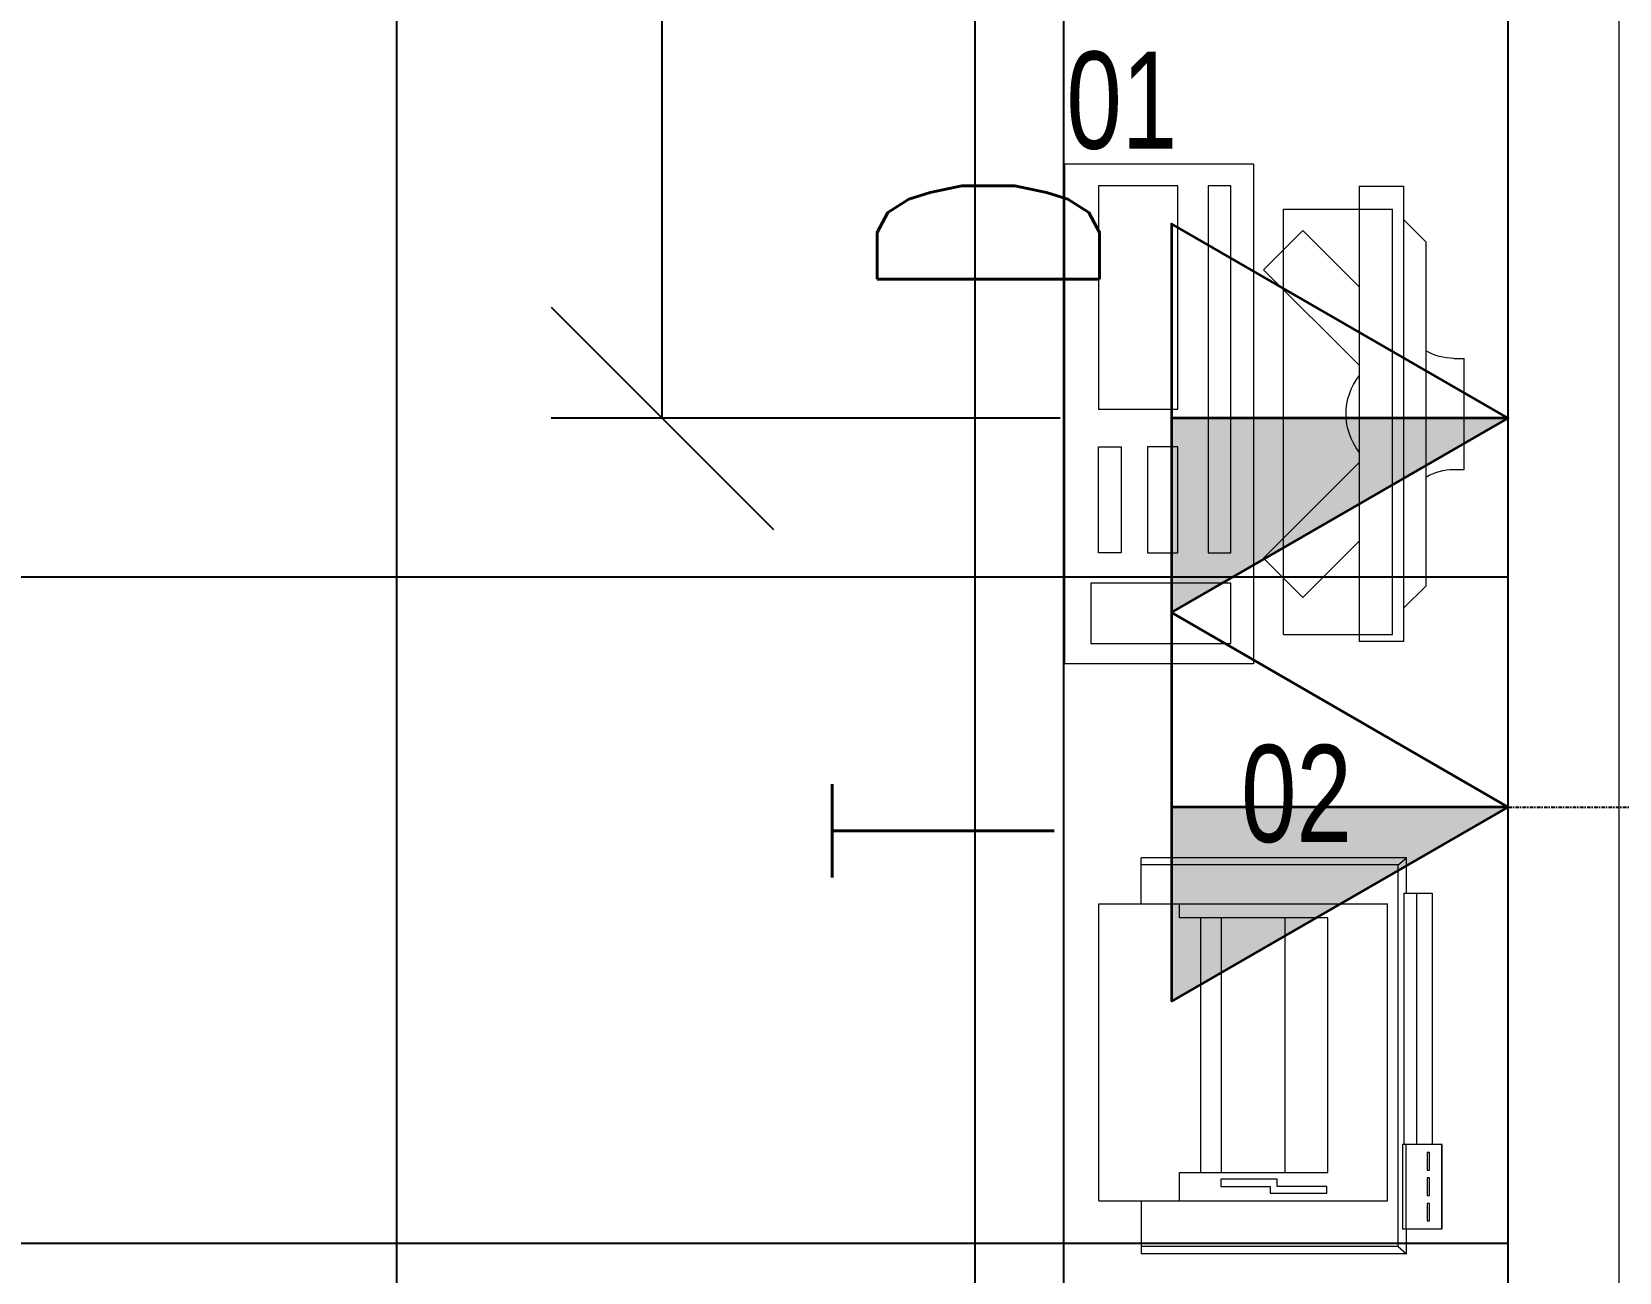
# Model space of a CAD drawing. Extents: x -560814 to 57327, y -29287 to 19916.
# Drawn here: x 21887 to 23316, y 6284 to 7401 of the extents above; entities that cross this region are included whole.
import ezdxf

# ---------------------------------------------------------------- set-up
doc = ezdxf.new("R2010")
doc.units = 0
doc.header["$LTSCALE"] = 0.25
doc.linetypes.add('DASHDOT', pattern=[25.4, 12.7, -6.35, 0, -6.35])
for name, color, linetype, lineweight in [('01-First Floor$0$72_EGR_EQP_TAG', 142, 'Continuous', 5), ('01-First Floor$0$LOADING', 253, 'Continuous', 5), ('01-First Floor$0$Walls', 251, 'Continuous', 5), ('E-LITE-CLNG-CNDT', 6, 'DASHDOT', 35), ('T-DATA-CLNG-COND', 51, 'DASHDOT', 25), ('T-DATA-DEVC-TYPE', 2, 'Continuous', 25), ('T-DATA-DIM', 251, 'DASHDOT', 25), ('T-DATA-WALL @ 100', 33, 'Continuous', 35)]:
    doc.layers.add(name, color=color, linetype=linetype, lineweight=lineweight)
doc.layers.add('01-First Floor$0$FALSE CEILING', color=251, linetype='Continuous')
doc.styles.add('01-First Floor$0$X3G_ENTITY_257CFD', font='swisscl.ttf', dxfattribs={"height": 200})
doc.styles.add('DC_SIMPLEX', font='SIMPLEX.shx', dxfattribs={"width": 0.7})
doc.dimstyles.new('DevCad-MM', dxfattribs={"dimscale": 0.01, "dimtxt": 2, "dimasz": 2, "dimexe": 1, "dimexo": 1, "dimgap": 0.6, "dimtad": 1, "dimdec": 0, "dimrnd": 10, "dimzin": 1, "dimdsep": 46, "dimtxsty": 'DC_SIMPLEX', "dimblk1": 'OBLIQUE', "dimblk2": 'OBLIQUE', "dimsah": 1, "dimcen": 3, "dimclrd": 256, "dimclre": 256, "dimclrt": 45, "dimadec": 0, "dimazin": 0, "dimtfac": 1, "dimtdec": 0, "dimtix": 1, "dimtmove": 2, "dimatfit": 2, "dimldrblk": 'OBLIQUE', "dimfxl": 1, "dimtolj": 1, "dimtzin": 0, "dimarcsym": 0})

# ---------------------------------------------------------------- blocks, each defined once
blk = doc.blocks.new('*U62')
blk.add_hatch(color=254).paths.add_polyline_path([(1.75, 3.031), (0, 3.031), (0, 0)])
blk.add_line((0, 0), (0, 3.031))
blk.add_lwpolyline([(1.75, 3.031), (0, 0), (-1.75, 3.031)], close=True)
at = {"layer": 'T-DATA-DEVC-TYPE', "style": 'DC_SIMPLEX', "width": 0.7, "flags": 8}
blk.add_attdef('DC_TYPE', (2.682, 5.634), '', height=2, rotation=360, dxfattribs=at)
blk = doc.blocks.new('*U61')
blk.add_hatch(color=254).paths.add_polyline_path([(1.75, 3.031), (0, 3.031), (0, 0)])
blk.add_line((0, 0), (0, 3.031))
blk.add_lwpolyline([(1.75, 3.031), (0, 0), (-1.75, 3.031)], close=True)
at = {"layer": 'T-DATA-DEVC-TYPE', "style": 'DC_SIMPLEX', "width": 0.7, "flags": 8}
blk.add_attdef('DC_TYPE', (2.682, 5.634), '', height=2, rotation=360, dxfattribs=at)
blk = doc.blocks.new('01-First Floor$0$ITCWLS1-P')
at = {"layer": '01-First Floor$0$LOADING'}
for p, q in [((-0.17, 0.45), (-0.17, 0)), ((-0.17, 0.45), (0, 0.45)), ((0, 0.45), (0, 0)), ((-0.2651, 0.43, 0), (-0.3051, 0.43, 0)), ((-0.3051, 0.43, 0), (-0.3051, 0.02, 0)), ((-0.2651, 0.43, 0), (-0.2651, 0.02, 0)), ((-0.1496, 0.4305), (-0.1291, 0.4305)), ((-0.1291, 0.4305), (-0.1291, 0.4089)), ((-0.197, 0.4094), (-0.295, 0.4094)), ((-0.295, 0.0264), (-0.295, 0.4094)), ((-0.197, 0.0264), (-0.197, 0.4094)), ((-0.3251, 0.38, 0), (-0.3051, 0.4, 0)), ((-0.3251, 0.38, 0), (-0.3251, 0.07, 0)), ((-0.3503, 0.275), (-0.3596, 0.275)), ((-0.3596, 0.175), (-0.3596, 0.275)), ((-0.3503, 0.175), (-0.3596, 0.175)), ((-0.3251, 0.07, 0), (-0.3051, 0.05, 0)), ((-0.3051, 0.02, 0), (-0.2651, 0.02, 0)), ((-0.197, 0.0264), (-0.295, 0.0264)), ((-0.17, 0), (0, 0))]:
    blk.add_line(p, q, dxfattribs=at)
at = {"layer": '01-First Floor$0$LOADING', "extrusion": (2.48281e-10, 3.18408e-10, -1)}
for p, q in [((-0.2651, 0.3395), (-0.2144, 0.3902)), ((-0.1791, 0.3548), (-0.2144, 0.3902)), ((-0.2651, 0.2688), (-0.1791, 0.3548))]:
    blk.add_line(p, q, dxfattribs=at)
at = {"layer": '01-First Floor$0$LOADING', "extrusion": (2.48281e-10, -3.18408e-10, -1)}
for p, q in [((-0.2651, 0.1812), (-0.1791, 0.0952)), ((-0.2651, 0.1105), (-0.2144, 0.0598)), ((-0.1791, 0.0952), (-0.2144, 0.0598))]:
    blk.add_line(p, q, dxfattribs=at)
at = {"layer": '01-First Floor$0$LOADING'}
for points in [[(-0.1291, 0.4089), (-0.1291, 0.1), (-0.1496, 0.1), (-0.1496, 0.4305)], [(-0.1496, 0.1), (-0.1496, 0.1), (-0.1496, 0.1), (-0.1496, 0.1), (-0.1496, 0.1), (-0.1496, 0.1), (-0.1496, 0.1), (-0.1496, 0.1), (-0.1496, 0.1)], [(-0.1496, 0.1), (-0.1496, 0.1), (-0.1496, 0.1), (-0.1496, 0.1), (-0.1496, 0.1), (-0.1496, 0.1), (-0.1496, 0.1), (-0.1496, 0.1), (-0.1496, 0.1), (-0.1496, 0.1), (-0.1496, 0.1), (-0.1496, 0.1), (-0.1496, 0.1), (-0.1496, 0.1), (-0.1496, 0.1), (-0.1496, 0.1), (-0.1496, 0.1), (-0.1496, 0.1)], [(-0.1496, 0.1), (-0.1496, 0.1), (-0.1496, 0.1), (-0.1496, 0.1), (-0.1496, 0.1), (-0.1496, 0.1), (-0.1496, 0.1), (-0.1496, 0.1), (-0.1496, 0.1), (-0.1496, 0.1)], [(-0.1496, 0.1), (-0.1496, 0.1), (-0.1496, 0.1), (-0.1496, 0.1), (-0.1496, 0.1), (-0.1496, 0.1), (-0.1496, 0.1)], [(-0.1496, 0.1), (-0.1496, 0.1), (-0.1496, 0.1), (-0.1496, 0.1), (-0.1496, 0.1), (-0.1496, 0.1), (-0.1496, 0.1), (-0.1496, 0.1), (-0.1496, 0.1), (-0.1496, 0.1)], [(-0.1496, 0.1), (-0.1496, 0.1), (-0.1496, 0.1), (-0.1496, 0.1), (-0.1496, 0.1), (-0.1496, 0.1), (-0.1496, 0.1), (-0.1496, 0.1), (-0.1496, 0.1), (-0.1496, 0.1), (-0.1496, 0.1), (-0.1496, 0.1), (-0.1496, 0.1), (-0.1496, 0.1), (-0.1496, 0.1)], [(-0.1496, 0.1), (-0.1496, 0.1), (-0.1496, 0.1), (-0.1496, 0.1), (-0.1496, 0.1), (-0.1496, 0.1), (-0.1496, 0.1), (-0.1496, 0.1), (-0.1496, 0.1), (-0.1496, 0.1)], [(-0.1496, 0.1), (-0.1496, 0.1), (-0.1496, 0.1), (-0.1496, 0.1), (-0.1496, 0.1), (-0.1496, 0.1), (-0.1496, 0.1), (-0.1496, 0.1), (-0.1496, 0.1), (-0.1496, 0.1)], [(-0.1496, 0.1), (-0.1496, 0.1), (-0.1496, 0.1), (-0.1496, 0.1), (-0.1496, 0.1), (-0.1496, 0.1), (-0.1496, 0.1), (-0.1496, 0.1), (-0.1496, 0.1), (-0.1496, 0.1), (-0.1496, 0.1), (-0.1496, 0.1), (-0.1496, 0.1), (-0.1496, 0.1), (-0.1496, 0.1), (-0.1496, 0.1), (-0.1496, 0.1), (-0.1496, 0.1), (-0.1496, 0.1), (-0.1496, 0.1), (-0.1496, 0.1), (-0.1496, 0.1), (-0.1496, 0.1), (-0.1496, 0.1), (-0.1496, 0.1), (-0.1496, 0.1), (-0.1496, 0.1), (-0.1496, 0.1), (-0.1496, 0.1), (-0.1496, 0.1), (-0.1496, 0.1), (-0.1496, 0.1), (-0.1496, 0.1), (-0.1496, 0.1), (-0.1496, 0.1), (-0.1496, 0.1), (-0.1496, 0.1), (-0.1496, 0.1), (-0.1496, 0.1), (-0.1496, 0.1), (-0.1496, 0.1), (-0.1496, 0.1), (-0.1496, 0.1), (-0.1496, 0.1), (-0.1496, 0.1), (-0.1496, 0.1), (-0.1496, 0.1), (-0.1496, 0.1), (-0.1496, 0.1), (-0.1496, 0.1), (-0.1496, 0.1), (-0.1496, 0.1), (-0.1496, 0.1), (-0.1496, 0.1)], [(-0.1496, 0.1), (-0.1496, 0.1), (-0.1496, 0.1), (-0.1496, 0.1), (-0.1496, 0.1), (-0.1496, 0.1), (-0.1496, 0.1), (-0.1496, 0.1), (-0.1496, 0.1), (-0.1496, 0.1), (-0.1496, 0.1), (-0.1496, 0.1), (-0.1496, 0.1), (-0.1496, 0.1), (-0.1496, 0.1), (-0.1496, 0.1), (-0.1496, 0.1), (-0.1496, 0.1), (-0.1496, 0.1), (-0.1496, 0.1), (-0.1496, 0.1), (-0.1496, 0.1), (-0.1496, 0.1), (-0.1496, 0.1), (-0.1496, 0.1), (-0.1496, 0.1), (-0.1496, 0.1), (-0.1496, 0.1), (-0.1496, 0.1), (-0.1496, 0.1), (-0.1496, 0.1), (-0.1496, 0.1), (-0.1496, 0.1), (-0.1496, 0.1), (-0.1496, 0.1), (-0.1496, 0.1), (-0.1496, 0.1), (-0.1496, 0.1), (-0.1496, 0.1), (-0.1496, 0.1), (-0.1496, 0.1), (-0.1496, 0.1), (-0.1496, 0.1), (-0.1496, 0.1), (-0.1496, 0.1), (-0.1496, 0.1), (-0.1496, 0.1), (-0.1496, 0.1), (-0.1496, 0.1), (-0.1496, 0.1), (-0.1496, 0.1), (-0.1496, 0.1), (-0.1496, 0.1), (-0.1496, 0.1), (-0.1496, 0.1), (-0.1496, 0.1), (-0.1496, 0.1), (-0.1496, 0.1), (-0.1496, 0.1), (-0.1496, 0.1), (-0.1496, 0.1), (-0.1496, 0.1), (-0.1496, 0.1), (-0.1496, 0.1), (-0.1496, 0.1), (-0.1496, 0.1), (-0.1496, 0.1), (-0.1496, 0.1), (-0.1496, 0.1), (-0.1496, 0.1), (-0.1496, 0.1), (-0.1496, 0.1), (-0.1496, 0.1), (-0.1496, 0.1), (-0.1496, 0.1), (-0.1496, 0.1), (-0.1496, 0.1), (-0.1496, 0.1), (-0.1496, 0.1), (-0.1496, 0.1), (-0.1496, 0.1), (-0.1496, 0.1), (-0.1496, 0.1), (-0.1496, 0.1), (-0.1496, 0.1), (-0.1496, 0.1), (-0.1496, 0.1), (-0.1496, 0.1), (-0.1496, 0.1)], [(-0.1496, 0.1), (-0.1496, 0.1), (-0.1496, 0.1), (-0.1496, 0.1), (-0.1496, 0.1), (-0.1496, 0.1), (-0.1496, 0.1), (-0.1496, 0.1), (-0.1496, 0.1), (-0.1496, 0.1), (-0.1496, 0.1), (-0.1496, 0.1)], [(-0.1496, 0.1), (-0.1496, 0.1), (-0.1496, 0.1), (-0.1496, 0.1), (-0.1496, 0.1), (-0.1496, 0.1), (-0.1496, 0.1)], [(-0.1496, 0.1), (-0.1496, 0.1), (-0.1496, 0.1), (-0.1496, 0.1), (-0.1496, 0.1), (-0.1496, 0.1), (-0.1496, 0.1), (-0.1496, 0.1), (-0.1496, 0.1), (-0.1496, 0.1), (-0.1496, 0.1), (-0.1496, 0.1), (-0.1496, 0.1), (-0.1496, 0.1), (-0.1496, 0.1), (-0.1496, 0.1), (-0.1496, 0.1)], [(-0.1496, 0.1), (-0.1496, 0.1), (-0.1496, 0.1), (-0.1496, 0.1), (-0.1496, 0.1), (-0.1496, 0.1), (-0.1496, 0.1), (-0.1496, 0.1), (-0.1496, 0.1), (-0.1496, 0.1), (-0.1496, 0.1), (-0.1496, 0.1), (-0.1496, 0.1), (-0.1496, 0.1), (-0.1496, 0.1), (-0.1496, 0.1), (-0.1496, 0.1), (-0.1496, 0.1), (-0.1496, 0.1), (-0.1496, 0.1), (-0.1496, 0.1), (-0.1496, 0.1), (-0.1496, 0.1), (-0.1496, 0.1), (-0.1496, 0.1), (-0.1496, 0.1), (-0.1496, 0.1), (-0.1496, 0.1), (-0.1496, 0.1), (-0.1496, 0.1), (-0.1496, 0.1), (-0.1496, 0.1), (-0.1496, 0.1), (-0.1496, 0.1), (-0.1496, 0.1), (-0.1496, 0.1), (-0.1496, 0.1), (-0.1496, 0.1), (-0.1496, 0.1), (-0.1496, 0.1), (-0.1496, 0.1), (-0.1496, 0.1), (-0.1496, 0.1), (-0.1496, 0.1), (-0.1496, 0.1), (-0.1496, 0.1), (-0.1496, 0.1), (-0.1496, 0.1), (-0.1496, 0.1), (-0.1496, 0.1), (-0.1496, 0.1), (-0.1496, 0.1), (-0.1496, 0.1), (-0.1496, 0.1), (-0.1496, 0.1), (-0.1496, 0.1), (-0.1496, 0.1), (-0.1496, 0.1), (-0.1496, 0.1), (-0.1496, 0.1), (-0.1496, 0.1), (-0.1496, 0.1), (-0.1496, 0.1), (-0.1496, 0.1), (-0.1496, 0.1), (-0.1496, 0.1), (-0.1496, 0.1), (-0.1496, 0.1), (-0.1496, 0.1), (-0.1496, 0.1), (-0.1496, 0.1), (-0.1496, 0.1), (-0.1496, 0.1), (-0.1496, 0.1), (-0.1496, 0.1), (-0.1496, 0.1), (-0.1496, 0.1), (-0.1496, 0.1), (-0.1496, 0.1), (-0.1496, 0.1), (-0.1496, 0.1), (-0.1496, 0.1), (-0.1496, 0.1), (-0.1496, 0.1), (-0.1496, 0.1), (-0.1496, 0.1), (-0.1496, 0.1), (-0.1496, 0.1), (-0.1496, 0.1), (-0.1496, 0.1), (-0.1496, 0.1), (-0.1496, 0.1), (-0.1496, 0.1), (-0.1496, 0.1), (-0.1496, 0.1), (-0.1496, 0.1), (-0.1496, 0.1), (-0.1496, 0.1), (-0.1496, 0.1), (-0.1496, 0.1), (-0.1496, 0.1), (-0.1496, 0.1), (-0.1496, 0.1), (-0.1496, 0.1), (-0.1496, 0.1), (-0.1496, 0.1), (-0.1496, 0.1), (-0.1496, 0.1), (-0.1496, 0.1), (-0.1496, 0.1), (-0.1496, 0.1)], [(-0.1496, 0.1), (-0.1496, 0.1), (-0.1496, 0.1), (-0.1496, 0.1), (-0.1496, 0.1), (-0.1496, 0.1), (-0.1496, 0.1), (-0.1496, 0.1)]]:
    blk.add_lwpolyline(points, dxfattribs=at)
for points in [[(-0.1019, 0.4305), (-0.0304, 0.4305), (-0.0304, 0.2294), (-0.1019, 0.2294)], [(-0.1019, 0.1954), (-0.0747, 0.1954), (-0.0747, 0.1), (-0.1019, 0.1)], [(-0.0304, 0.1954), (-0.0508, 0.1954), (-0.0508, 0.1), (-0.0304, 0.1)], [(-0.1496, 0.1), (-0.1496, 0.1), (-0.1496, 0.1), (-0.1496, 0.1), (-0.1496, 0.1), (-0.1496, 0.1), (-0.1496, 0.1), (-0.1496, 0.1), (-0.1496, 0.1), (-0.1496, 0.1), (-0.1496, 0.1), (-0.1496, 0.1), (-0.1496, 0.1), (-0.1496, 0.1), (-0.1496, 0.1), (-0.1496, 0.1), (-0.1496, 0.1), (-0.1496, 0.1), (-0.1496, 0.1), (-0.1496, 0.1), (-0.1496, 0.1), (-0.1496, 0.1), (-0.1496, 0.1), (-0.1496, 0.1), (-0.1496, 0.1), (-0.1496, 0.1), (-0.1496, 0.1), (-0.1496, 0.1), (-0.1496, 0.1), (-0.1496, 0.1), (-0.1496, 0.1), (-0.1496, 0.1), (-0.1496, 0.1), (-0.1496, 0.1), (-0.1496, 0.1), (-0.1496, 0.1), (-0.1496, 0.1), (-0.1496, 0.1), (-0.1496, 0.1), (-0.1496, 0.1), (-0.1496, 0.1), (-0.1496, 0.1), (-0.1496, 0.1), (-0.1496, 0.1), (-0.1496, 0.1), (-0.1496, 0.1), (-0.1496, 0.1), (-0.1496, 0.1), (-0.1496, 0.1), (-0.1496, 0.1), (-0.1496, 0.1), (-0.1496, 0.1), (-0.1496, 0.1), (-0.1496, 0.1), (-0.1496, 0.1), (-0.1496, 0.1), (-0.1496, 0.1), (-0.1496, 0.1), (-0.1496, 0.1), (-0.1496, 0.1), (-0.1496, 0.1), (-0.1496, 0.1), (-0.1496, 0.1), (-0.1496, 0.1), (-0.1496, 0.1), (-0.1496, 0.1), (-0.1496, 0.1), (-0.1496, 0.1), (-0.1496, 0.1), (-0.1496, 0.1), (-0.1496, 0.1), (-0.1496, 0.1), (-0.1496, 0.1), (-0.1496, 0.1), (-0.1496, 0.1), (-0.1496, 0.1), (-0.1496, 0.1), (-0.1496, 0.1), (-0.1496, 0.1), (-0.1496, 0.1), (-0.1496, 0.1), (-0.1496, 0.1), (-0.1496, 0.1), (-0.1496, 0.1), (-0.1496, 0.1), (-0.1496, 0.1), (-0.1496, 0.1), (-0.1496, 0.1), (-0.1496, 0.1), (-0.1496, 0.1), (-0.1496, 0.1), (-0.1496, 0.1), (-0.1496, 0.1), (-0.1496, 0.1), (-0.1496, 0.1), (-0.1496, 0.1), (-0.1496, 0.1), (-0.1496, 0.1), (-0.1496, 0.1), (-0.1496, 0.1), (-0.1496, 0.1), (-0.1496, 0.1), (-0.1496, 0.1), (-0.1496, 0.1), (-0.1496, 0.1), (-0.1496, 0.1), (-0.1496, 0.1), (-0.1496, 0.1), (-0.1496, 0.1), (-0.1496, 0.1), (-0.1496, 0.1), (-0.1496, 0.1), (-0.1496, 0.1), (-0.1496, 0.1), (-0.1496, 0.1), (-0.1496, 0.1), (-0.1496, 0.1), (-0.1496, 0.1), (-0.1496, 0.1), (-0.1496, 0.1), (-0.1496, 0.1), (-0.1496, 0.1), (-0.1496, 0.1), (-0.1496, 0.1), (-0.1496, 0.1), (-0.1496, 0.1), (-0.1496, 0.1), (-0.1496, 0.1), (-0.1496, 0.1), (-0.1496, 0.1), (-0.1496, 0.1), (-0.1496, 0.1), (-0.1496, 0.1), (-0.1496, 0.1), (-0.1496, 0.1), (-0.1496, 0.1), (-0.1496, 0.1), (-0.1496, 0.1), (-0.1496, 0.1), (-0.1496, 0.1), (-0.1496, 0.1), (-0.1496, 0.1), (-0.1496, 0.1), (-0.1496, 0.1), (-0.1496, 0.1), (-0.1496, 0.1), (-0.1496, 0.1), (-0.1496, 0.1), (-0.1496, 0.1), (-0.1496, 0.1), (-0.1496, 0.1), (-0.1496, 0.1), (-0.1496, 0.1), (-0.1496, 0.1), (-0.1496, 0.1), (-0.1496, 0.1), (-0.1496, 0.1), (-0.1496, 0.1), (-0.1496, 0.1), (-0.1496, 0.1), (-0.1496, 0.1), (-0.1496, 0.1), (-0.1496, 0.1), (-0.1496, 0.1), (-0.1496, 0.1), (-0.1496, 0.1), (-0.1496, 0.1), (-0.1496, 0.1), (-0.1496, 0.1), (-0.1496, 0.1), (-0.1496, 0.1), (-0.1496, 0.1), (-0.1496, 0.1), (-0.1496, 0.1), (-0.1496, 0.1), (-0.1496, 0.1), (-0.1496, 0.1), (-0.1496, 0.1), (-0.1496, 0.1), (-0.1496, 0.1), (-0.1496, 0.1), (-0.1496, 0.1), (-0.1496, 0.1), (-0.1496, 0.1), (-0.1496, 0.1), (-0.1496, 0.1), (-0.1496, 0.1), (-0.1496, 0.1), (-0.1496, 0.1), (-0.1496, 0.1), (-0.1496, 0.1), (-0.1496, 0.1), (-0.1496, 0.1), (-0.1496, 0.1), (-0.1496, 0.1), (-0.1496, 0.1), (-0.1496, 0.1), (-0.1496, 0.1), (-0.1496, 0.1), (-0.1496, 0.1), (-0.1496, 0.1), (-0.1496, 0.1), (-0.1496, 0.1), (-0.1496, 0.1), (-0.1496, 0.1), (-0.1496, 0.1), (-0.1496, 0.1), (-0.1496, 0.1), (-0.1496, 0.1), (-0.1496, 0.1), (-0.1496, 0.1), (-0.1496, 0.1), (-0.1496, 0.1), (-0.1496, 0.1), (-0.1496, 0.1), (-0.1496, 0.1), (-0.1496, 0.1), (-0.1496, 0.1), (-0.1496, 0.1), (-0.1496, 0.1), (-0.1496, 0.1), (-0.1496, 0.1), (-0.1496, 0.1), (-0.1496, 0.1), (-0.1496, 0.1), (-0.1496, 0.1), (-0.1496, 0.1), (-0.1496, 0.1), (-0.1496, 0.1), (-0.1496, 0.1), (-0.1496, 0.1), (-0.1496, 0.1), (-0.1496, 0.1), (-0.1496, 0.1), (-0.1496, 0.1), (-0.1496, 0.1), (-0.1496, 0.1), (-0.1496, 0.1), (-0.1496, 0.1), (-0.1496, 0.1), (-0.1496, 0.1), (-0.1496, 0.1), (-0.1496, 0.1), (-0.1496, 0.1), (-0.1496, 0.1), (-0.1496, 0.1), (-0.1496, 0.1), (-0.1496, 0.1), (-0.1496, 0.1), (-0.1496, 0.1), (-0.1496, 0.1), (-0.1496, 0.1), (-0.1496, 0.1), (-0.1496, 0.1), (-0.1496, 0.1), (-0.1496, 0.1), (-0.1496, 0.1), (-0.1496, 0.1), (-0.1496, 0.1), (-0.1496, 0.1), (-0.1496, 0.1), (-0.1496, 0.1), (-0.1496, 0.1), (-0.1496, 0.1), (-0.1496, 0.1), (-0.1496, 0.1), (-0.1496, 0.1), (-0.1496, 0.1), (-0.1496, 0.1), (-0.1496, 0.1), (-0.1496, 0.1), (-0.1496, 0.1), (-0.1496, 0.1), (-0.1496, 0.1), (-0.1496, 0.1), (-0.1496, 0.1), (-0.1496, 0.1)], [(-0.1496, 0.1), (-0.1496, 0.1), (-0.1496, 0.1), (-0.1496, 0.1), (-0.1496, 0.1), (-0.1496, 0.1), (-0.1496, 0.1), (-0.1496, 0.1), (-0.1496, 0.1), (-0.1496, 0.1), (-0.1496, 0.1), (-0.1496, 0.1), (-0.1496, 0.1), (-0.1496, 0.1), (-0.1496, 0.1), (-0.1496, 0.1), (-0.1496, 0.1), (-0.1496, 0.1), (-0.1496, 0.1), (-0.1496, 0.1), (-0.1496, 0.1), (-0.1496, 0.1), (-0.1496, 0.1), (-0.1496, 0.1), (-0.1496, 0.1), (-0.1496, 0.1), (-0.1496, 0.1), (-0.1496, 0.1), (-0.1496, 0.1), (-0.1496, 0.1), (-0.1496, 0.1), (-0.1496, 0.1), (-0.1496, 0.1), (-0.1496, 0.1), (-0.1496, 0.1), (-0.1496, 0.1), (-0.1496, 0.1), (-0.1496, 0.1), (-0.1496, 0.1), (-0.1496, 0.1), (-0.1496, 0.1), (-0.1496, 0.1), (-0.1496, 0.1), (-0.1496, 0.1), (-0.1496, 0.1), (-0.1496, 0.1), (-0.1496, 0.1), (-0.1496, 0.1), (-0.1496, 0.1), (-0.1496, 0.1), (-0.1496, 0.1), (-0.1496, 0.1), (-0.1496, 0.1), (-0.1496, 0.1), (-0.1496, 0.1), (-0.1496, 0.1), (-0.1496, 0.1), (-0.1496, 0.1), (-0.1496, 0.1), (-0.1496, 0.1), (-0.1496, 0.1), (-0.1496, 0.1), (-0.1496, 0.1), (-0.1496, 0.1), (-0.1496, 0.1), (-0.1496, 0.1), (-0.1496, 0.1), (-0.1496, 0.1), (-0.1496, 0.1), (-0.1496, 0.1), (-0.1496, 0.1), (-0.1496, 0.1), (-0.1496, 0.1), (-0.1496, 0.1), (-0.1496, 0.1), (-0.1496, 0.1), (-0.1496, 0.1), (-0.1496, 0.1), (-0.1496, 0.1), (-0.1496, 0.1), (-0.1496, 0.1), (-0.1496, 0.1), (-0.1496, 0.1), (-0.1496, 0.1), (-0.1496, 0.1), (-0.1496, 0.1), (-0.1496, 0.1), (-0.1496, 0.1), (-0.1496, 0.1), (-0.1496, 0.1), (-0.1496, 0.1), (-0.1496, 0.1), (-0.1496, 0.1), (-0.1496, 0.1), (-0.1496, 0.1), (-0.1496, 0.1), (-0.1496, 0.1), (-0.1496, 0.1), (-0.1496, 0.1), (-0.1496, 0.1), (-0.1496, 0.1), (-0.1496, 0.1), (-0.1496, 0.1), (-0.1496, 0.1), (-0.1496, 0.1), (-0.1496, 0.1), (-0.1496, 0.1), (-0.1496, 0.1), (-0.1496, 0.1), (-0.1496, 0.1), (-0.1496, 0.1), (-0.1496, 0.1), (-0.1496, 0.1), (-0.1496, 0.1), (-0.1496, 0.1), (-0.1496, 0.1), (-0.1496, 0.1), (-0.1496, 0.1), (-0.1496, 0.1), (-0.1496, 0.1), (-0.1496, 0.1), (-0.1496, 0.1), (-0.1496, 0.1), (-0.1496, 0.1), (-0.1496, 0.1), (-0.1496, 0.1), (-0.1496, 0.1), (-0.1496, 0.1), (-0.1496, 0.1), (-0.1496, 0.1), (-0.1496, 0.1), (-0.1496, 0.1), (-0.1496, 0.1), (-0.1496, 0.1), (-0.1496, 0.1), (-0.1496, 0.1), (-0.1496, 0.1), (-0.1496, 0.1), (-0.1496, 0.1), (-0.1496, 0.1), (-0.1496, 0.1), (-0.1496, 0.1), (-0.1496, 0.1), (-0.1496, 0.1), (-0.1496, 0.1), (-0.1496, 0.1), (-0.1496, 0.1), (-0.1496, 0.1), (-0.1496, 0.1), (-0.1496, 0.1), (-0.1496, 0.1), (-0.1496, 0.1), (-0.1496, 0.1), (-0.1496, 0.1), (-0.1496, 0.1), (-0.1496, 0.1), (-0.1496, 0.1), (-0.1496, 0.1), (-0.1496, 0.1), (-0.1496, 0.1), (-0.1496, 0.1), (-0.1496, 0.1), (-0.1496, 0.1), (-0.1496, 0.1), (-0.1496, 0.1), (-0.1496, 0.1), (-0.1496, 0.1), (-0.1496, 0.1), (-0.1496, 0.1), (-0.1496, 0.1), (-0.1496, 0.1), (-0.1496, 0.1), (-0.1496, 0.1), (-0.1496, 0.1), (-0.1496, 0.1), (-0.1496, 0.1), (-0.1496, 0.1), (-0.1496, 0.1), (-0.1496, 0.1), (-0.1496, 0.1), (-0.1496, 0.1), (-0.1496, 0.1), (-0.1496, 0.1), (-0.1496, 0.1), (-0.1496, 0.1), (-0.1496, 0.1), (-0.1496, 0.1), (-0.1496, 0.1), (-0.1496, 0.1), (-0.1496, 0.1), (-0.1496, 0.1), (-0.1496, 0.1), (-0.1496, 0.1), (-0.1496, 0.1), (-0.1496, 0.1), (-0.1496, 0.1), (-0.1496, 0.1), (-0.1496, 0.1), (-0.1496, 0.1), (-0.1496, 0.1), (-0.1496, 0.1), (-0.1496, 0.1), (-0.1496, 0.1), (-0.1496, 0.1), (-0.1496, 0.1), (-0.1496, 0.1), (-0.1496, 0.1), (-0.1496, 0.1), (-0.1496, 0.1), (-0.1496, 0.1), (-0.1496, 0.1), (-0.1496, 0.1), (-0.1496, 0.1), (-0.1496, 0.1)], [(-0.1496, 0.1), (-0.1496, 0.1), (-0.1496, 0.1), (-0.1496, 0.1), (-0.1496, 0.1), (-0.1496, 0.1), (-0.1496, 0.1), (-0.1496, 0.1), (-0.1496, 0.1), (-0.1496, 0.1), (-0.1496, 0.1), (-0.1496, 0.1), (-0.1496, 0.1), (-0.1496, 0.1), (-0.1496, 0.1), (-0.1496, 0.1), (-0.1496, 0.1), (-0.1496, 0.1), (-0.1496, 0.1), (-0.1496, 0.1), (-0.1496, 0.1), (-0.1496, 0.1), (-0.1496, 0.1), (-0.1496, 0.1), (-0.1496, 0.1), (-0.1496, 0.1), (-0.1496, 0.1), (-0.1496, 0.1), (-0.1496, 0.1), (-0.1496, 0.1), (-0.1496, 0.1), (-0.1496, 0.1), (-0.1496, 0.1), (-0.1496, 0.1), (-0.1496, 0.1), (-0.1496, 0.1), (-0.1496, 0.1), (-0.1496, 0.1), (-0.1496, 0.1), (-0.1496, 0.1), (-0.1496, 0.1), (-0.1496, 0.1), (-0.1496, 0.1), (-0.1496, 0.1), (-0.1496, 0.1), (-0.1496, 0.1), (-0.1496, 0.1), (-0.1496, 0.1), (-0.1496, 0.1), (-0.1496, 0.1), (-0.1496, 0.1), (-0.1496, 0.1), (-0.1496, 0.1), (-0.1496, 0.1), (-0.1496, 0.1), (-0.1496, 0.1), (-0.1496, 0.1), (-0.1496, 0.1), (-0.1496, 0.1), (-0.1496, 0.1), (-0.1496, 0.1), (-0.1496, 0.1), (-0.1496, 0.1), (-0.1496, 0.1), (-0.1496, 0.1), (-0.1496, 0.1), (-0.1496, 0.1), (-0.1496, 0.1), (-0.1496, 0.1), (-0.1496, 0.1), (-0.1496, 0.1), (-0.1496, 0.1), (-0.1496, 0.1), (-0.1496, 0.1), (-0.1496, 0.1), (-0.1496, 0.1), (-0.1496, 0.1), (-0.1496, 0.1), (-0.1496, 0.1), (-0.1496, 0.1), (-0.1496, 0.1), (-0.1496, 0.1), (-0.1496, 0.1), (-0.1496, 0.1), (-0.1496, 0.1), (-0.1496, 0.1), (-0.1496, 0.1), (-0.1496, 0.1), (-0.1496, 0.1), (-0.1496, 0.1), (-0.1496, 0.1), (-0.1496, 0.1), (-0.1496, 0.1), (-0.1496, 0.1), (-0.1496, 0.1), (-0.1496, 0.1), (-0.1496, 0.1), (-0.1496, 0.1), (-0.1496, 0.1), (-0.1496, 0.1), (-0.1496, 0.1), (-0.1496, 0.1), (-0.1496, 0.1), (-0.1496, 0.1), (-0.1496, 0.1), (-0.1496, 0.1), (-0.1496, 0.1), (-0.1496, 0.1), (-0.1496, 0.1), (-0.1496, 0.1), (-0.1496, 0.1), (-0.1496, 0.1), (-0.1496, 0.1), (-0.1496, 0.1), (-0.1496, 0.1), (-0.1496, 0.1), (-0.1496, 0.1), (-0.1496, 0.1), (-0.1496, 0.1), (-0.1496, 0.1), (-0.1496, 0.1), (-0.1496, 0.1), (-0.1496, 0.1), (-0.1496, 0.1), (-0.1496, 0.1), (-0.1496, 0.1), (-0.1496, 0.1), (-0.1496, 0.1), (-0.1496, 0.1), (-0.1496, 0.1), (-0.1496, 0.1), (-0.1496, 0.1), (-0.1496, 0.1), (-0.1496, 0.1), (-0.1496, 0.1), (-0.1496, 0.1), (-0.1496, 0.1), (-0.1496, 0.1), (-0.1496, 0.1), (-0.1496, 0.1), (-0.1496, 0.1), (-0.1496, 0.1), (-0.1496, 0.1), (-0.1496, 0.1), (-0.1496, 0.1), (-0.1496, 0.1), (-0.1496, 0.1), (-0.1496, 0.1), (-0.1496, 0.1), (-0.1496, 0.1), (-0.1496, 0.1), (-0.1496, 0.1), (-0.1496, 0.1), (-0.1496, 0.1), (-0.1496, 0.1), (-0.1496, 0.1), (-0.1496, 0.1), (-0.1496, 0.1), (-0.1496, 0.1), (-0.1496, 0.1), (-0.1496, 0.1), (-0.1496, 0.1), (-0.1496, 0.1), (-0.1496, 0.1), (-0.1496, 0.1), (-0.1496, 0.1), (-0.1496, 0.1), (-0.1496, 0.1), (-0.1496, 0.1), (-0.1496, 0.1), (-0.1496, 0.1), (-0.1496, 0.1), (-0.1496, 0.1), (-0.1496, 0.1), (-0.1496, 0.1), (-0.1496, 0.1), (-0.1496, 0.1), (-0.1496, 0.1), (-0.1496, 0.1), (-0.1496, 0.1), (-0.1496, 0.1), (-0.1496, 0.1), (-0.1496, 0.1), (-0.1496, 0.1), (-0.1496, 0.1), (-0.1496, 0.1), (-0.1496, 0.1), (-0.1496, 0.1), (-0.1496, 0.1), (-0.1496, 0.1), (-0.1496, 0.1), (-0.1496, 0.1), (-0.1496, 0.1), (-0.1496, 0.1), (-0.1496, 0.1), (-0.1496, 0.1), (-0.1496, 0.1), (-0.1496, 0.1), (-0.1496, 0.1), (-0.1496, 0.1), (-0.1496, 0.1), (-0.1496, 0.1), (-0.1496, 0.1), (-0.1496, 0.1), (-0.1496, 0.1), (-0.1496, 0.1), (-0.1496, 0.1), (-0.1496, 0.1), (-0.1496, 0.1), (-0.1496, 0.1), (-0.1496, 0.1), (-0.1496, 0.1), (-0.1496, 0.1), (-0.1496, 0.1), (-0.1496, 0.1), (-0.1496, 0.1), (-0.1496, 0.1), (-0.1496, 0.1), (-0.1496, 0.1)], [(-0.1496, 0.0727), (-0.0236, 0.0727), (-0.0236, 0.0182), (-0.1496, 0.0182)]]:
    blk.add_lwpolyline(points, close=True, dxfattribs=at)
for centre, radius, start, end in [((-0.3503, 0.325), 0.05, 270, 300.3093), ((-0.3089, 0.225), 0.0556, 321.9431, 38.0569), ((-0.3503, 0.125), 0.05, 59.6907, 90)]:
    blk.add_arc(centre, radius, start, end, dxfattribs=at)
blk = doc.blocks.new('01-First Floor$0$ITPPLT2C-P')
at = {"color": 0}
for p, q in [((0.0229, 0.0318), (0.2618, 0.0318)), ((0.0304, 0.0256), (0.0229, 0.0318)), ((0.0229, 0), (0.0229, 0.0318)), ((0.2618, -0.0096), (0.2618, 0.0318)), ((0.0304, -0.3182), (0.0304, 0.0256)), ((0.0304, 0.0256), (0.2618, 0.0256)), ((0, 0), (0, -0.2262)), ((0.0252, 0), (0, 0)), ((0.0139, 0), (0.0139, -0.2262)), ((0.0252, 0), (0.0139, 0)), ((0.0252, -0.2262), (0.0252, 0)), ((0.0401, -0.2769), (0.0401, -0.0096)), ((0.3, -0.0096), (0.0401, -0.0096)), ((0.2274, -0.0222), (0.2274, -0.0096)), ((0.3, -0.2769), (0.3, -0.0096)), ((0.0939, -0.2515), (0.0939, -0.0222)), ((0.0939, -0.0222), (0.2274, -0.0222)), ((0.1321, -0.2515), (0.1321, -0.0222)), ((0.1894, -0.2515), (0.1894, -0.0222)), ((0.2082, -0.2515), (0.2082, -0.0222)), ((-0.0091, -0.2262), (0.0267, -0.2262)), ((-0.0091, -0.3023), (-0.0091, -0.2262)), ((-0.0087, -0.2262), (0.0236, -0.2262)), ((-0.0087, -0.3023), (-0.0087, -0.2262)), ((0, -0.2262), (0.0252, -0.2262)), ((0.0139, -0.2262), (0.0252, -0.2262)), ((0.0236, -0.2262), (0.0236, -0.3023)), ((0.0267, -0.2262), (0.0267, -0.3023)), ((0.0023, -0.2495), (0.0023, -0.2334)), ((0.0023, -0.2334), (0.0045, -0.2334)), ((0.0045, -0.2334), (0.0045, -0.2495)), ((0.0045, -0.2495), (0.0023, -0.2495)), ((0.0023, -0.2721), (0.0023, -0.2562)), ((0.0023, -0.2562), (0.0045, -0.2562)), ((0.0045, -0.2562), (0.0045, -0.2721)), ((0.2274, -0.2515), (0.0939, -0.2515)), ((0.2274, -0.2769), (0.2274, -0.2515)), ((0.0947, -0.2701), (0.0947, -0.2641)), ((0.0947, -0.2641), (0.1395, -0.2641)), ((0.1457, -0.2701), (0.0947, -0.2701)), ((0.1395, -0.2575), (0.19, -0.2575)), ((0.1395, -0.2641), (0.1395, -0.2575)), ((0.19, -0.2641), (0.1457, -0.2641)), ((0.1457, -0.2641), (0.1457, -0.2701)), ((0.19, -0.2575), (0.19, -0.2641)), ((0.0045, -0.2721), (0.0023, -0.2721)), ((0.0023, -0.295), (0.0023, -0.2793)), ((0.0023, -0.2793), (0.0045, -0.2793)), ((0.0045, -0.2793), (0.0045, -0.295)), ((0.3, -0.2769), (0.0401, -0.2769)), ((0.2618, -0.2769), (0.2618, -0.3246)), ((0.0045, -0.295), (0.0023, -0.295)), ((0.0267, -0.3023), (-0.0091, -0.3023)), ((0.0236, -0.3023), (-0.0087, -0.3023)), ((0.0229, -0.3246), (0.0229, -0.3023)), ((0.0304, -0.3182), (0.0229, -0.3246)), ((0.0229, -0.3246), (0.2618, -0.3246)), ((0.0304, -0.3182), (0.2618, -0.3182))]:
    blk.add_line(p, q, dxfattribs=at)
blk = doc.blocks.new('01-First Floor')
at = {"layer": '01-First Floor$0$FALSE CEILING', "linetype": 'Continuous'}
for p, q in [((22215.6, 5110), (22215.6, 8610)), ((22815.6, 5110), (22815.6, 8610)), ((19215.6, 6910), (23215.6, 6910)), ((19215.6, 6310), (23215.6, 6310))]:
    blk.add_line(p, q, dxfattribs=at)
at = {"layer": '01-First Floor$0$FALSE CEILING'}
blk.add_line((22735.6, 8130, -0.1), (22735.6, 6229.1, -0.1), dxfattribs=at)
blk.add_lwpolyline([(19215.6, 5110), (23215.6, 5110), (23215.6, 8610), (19215.6, 8610)], close=True, dxfattribs=at)
at = {"layer": '01-First Floor$0$LOADING'}
blk.add_line((22735.6, 8130, -0.1), (22735.6, 6229.1, -0.1), dxfattribs=at)
at = {"layer": '01-First Floor$0$Walls'}
for p, q in [((23215.6, 6150), (23215.6, 8610)), ((23315.6, 6150), (23315.6, 8610))]:
    blk.add_line(p, q, dxfattribs=at)
at = {"layer": '01-First Floor$0$LOADING', "extrusion": (-8.01373e-06, 1.93988e-16, 1), "xscale": -1000.000000000012, "yscale": 1000.000000000012, "zscale": 1000.000000000012}
blk.add_blockref('01-First Floor$0$ITCWLS1-P', (22816.4, 6831.5, -0.3), dxfattribs=at)
at = {"layer": '01-First Floor$0$LOADING', "extrusion": (7.77425e-06, 2.55393e-17, -1), "xscale": 1000, "yscale": 1000, "zscale": 1000}
blk.add_blockref('01-First Floor$0$ITPPLT2C-P', (-23147.1, 6625, 0.3), dxfattribs=at)
at = {"layer": '01-First Floor$0$72_EGR_EQP_TAG', "char_height": 87.47, "attachment_point": 2, "style": '01-First Floor$0$X3G_ENTITY_257CFD'}
for s, insert in [('01', (22867.9, 7382.8, -0.1)), ('02', (23025.1, 6758.5, -0.1))]:
    blk.add_mtext(s, dxfattribs=dict(at, insert=insert))
blk = doc.blocks.new('_OBLIQUE')
at = {"color": 0, "linetype": 'ByBlock'}
blk.add_line((-0.5, -0.5), (0.5, 0.5), dxfattribs=at)
blk = doc.blocks.new('*D147')
at = {"layer": 'Defpoints', "color": 0, "linetype": 'Continuous', "transparency": 16777216}
for p in [(22454.3, 8610), (22863.2, 8610, 0), (22912.5, 7052.6)]:
    blk.add_point(p, dxfattribs=at)
at = {"layer": 'T-DATA-DIM', "linetype": 'Continuous', "lineweight": -2, "transparency": 16777216}
for p, q in [((22763.2, 8610), (22354.3, 8610)), ((22454.3, 7052.6), (22454.3, 8610)), ((22812.5, 7052.6), (22354.3, 7052.6))]:
    blk.add_line(p, q, dxfattribs=at)
at = {"layer": 'T-DATA-DIM', "linetype": 'Continuous', "lineweight": -2, "transparency": 16777216, "xscale": 200, "yscale": 200, "zscale": 200}
for p, rotation in [((22454.3, 8610), 90), ((22454.3, 7052.6), 270)]:
    blk.add_blockref('_OBLIQUE', p, dxfattribs=dict(at, rotation=rotation))
at = {"layer": 'T-DATA-DIM', "color": 45, "linetype": 'Continuous', "transparency": 16777216, "insert": (22294.3, 7831.3), "char_height": 200, "attachment_point": 5, "rotation": 90, "style": 'DC_SIMPLEX'}
blk.add_mtext('\\A1;1560', dxfattribs=at)

msp = doc.modelspace()

# ---------------------------------------------------------------- linework, layer by layer
at = {"layer": 'T-DATA-CLNG-COND'}
msp.add_lwpolyline([(23215.6, 6702.6), (24915.6, 6702.6)], dxfattribs=at)

# ---------------------------------------------------------------- block references
at = {"layer": 'E-LITE-CLNG-CNDT'}
msp.add_blockref('01-First Floor', (0, 0), dxfattribs=at)
at = {"layer": 'T-DATA-WALL @ 100'}
ref = msp.add_blockref('*U62', (23215.6, 7052.6), dxfattribs=dict(at, xscale=-100, yscale=100, zscale=100, rotation=90))
ref.add_attrib('DC_TYPE', 'D', (22847.8, 7153.8, 0), dxfattribs={"layer": 'T-DATA-DEVC-TYPE', "height": 200, "rotation": 90, "style": 'DC_SIMPLEX', "width": 0.7, "flags": 8})
ref = msp.add_blockref('*U61', (23215.6, 6702.6), dxfattribs=dict(at, xscale=-100, yscale=100, zscale=100, rotation=90))
ref.add_attrib('DC_TYPE', 'T', (22807.1, 6633.1), dxfattribs={"layer": 'T-DATA-DEVC-TYPE', "height": 200, "rotation": 90, "style": 'DC_SIMPLEX', "width": 0.7, "flags": 8})

# ---------------------------------------------------------------- dimensions: what is measured, and where the dimension line sits
at = {"layer": 'T-DATA-DIM', "linetype": 'Continuous'}
dim = msp.add_linear_dim(base=(22454.3, 8610), p1=(22912.5, 7052.6), p2=(22863.2, 8610, 0), angle=90, dimstyle='DevCad-MM', dxfattribs=at)
dim.commit()
dim.dimension.update_dxf_attribs({"geometry": '*D147', "text_midpoint": (22294.3, 7831.3)})

doc.saveas('drawing.dxf')
